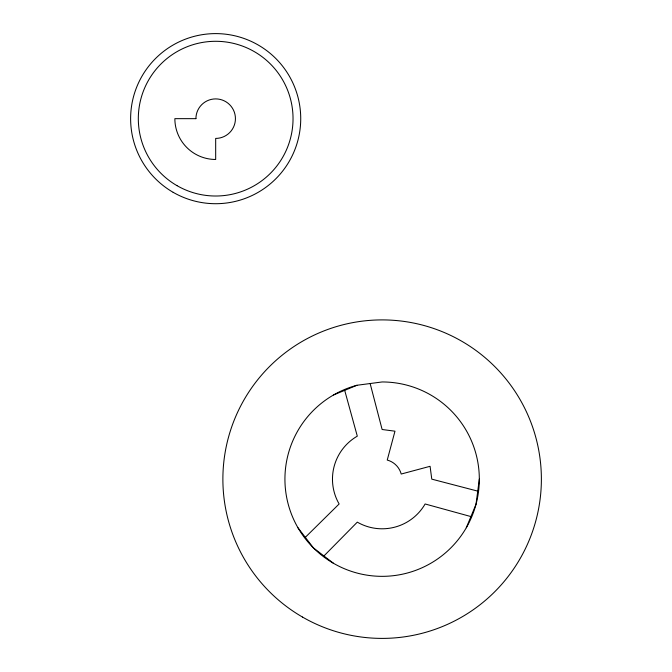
<?xml version="1.0" encoding="UTF-8"?>
<svg xmlns="http://www.w3.org/2000/svg" width="672" height="672" viewBox="0 0 672 672"><rect width="100%" height="100%" fill="white"/><g stroke="black" fill="none" stroke-linecap="round" stroke-linejoin="round"><path stroke-width="1.01" d="M479.321 479.144L476.011 504.302L466.301 527.747M305.315 537.331L339.125 503.975A49.652 49.652 0 0 1 357.302 436.153L344.694 390.348M323.938 555.962L357.302 522.144A49.652 49.652 0 0 0 425.124 503.975L470.929 516.575M333.53 394.976L356.966 385.266L382.124 381.956A97.196 97.196 0 0 1 470.215 520.22A97.196 97.196 0 0 1 307.667 541.624A97.196 97.196 0 0 1 356.966 385.266M477.742 491.131L431.777 479.144L430.08 466.301L401.209 474.037A19.757 19.757 0 0 0 387.24 460.06L394.976 431.189L382.124 429.5L370.138 383.527M333.53 563.321L313.396 547.873L297.956 527.747M195.922 118.658L174.863 118.658A40.816 40.816 0 0 0 215.678 159.474L215.678 138.415A19.757 19.757 0 0 0 235.435 118.658A19.757 19.757 0 0 0 215.678 98.902A19.757 19.757 0 0 0 195.922 118.658M302.501 617.064A159.256 159.256 0 0 0 541.38 479.144A159.256 159.256 0 0 0 302.501 341.233A159.256 159.256 0 0 0 302.501 617.064M176.996 185.648A77.356 77.356 0 0 0 293.034 118.658A77.356 77.356 0 0 0 176.996 51.66A77.356 77.356 0 0 0 176.996 185.648M173.149 192.318A85.058 85.058 0 0 0 300.728 118.658A85.058 85.058 0 0 0 173.149 44.999A85.058 85.058 0 0 0 173.149 192.318"/></g></svg>
